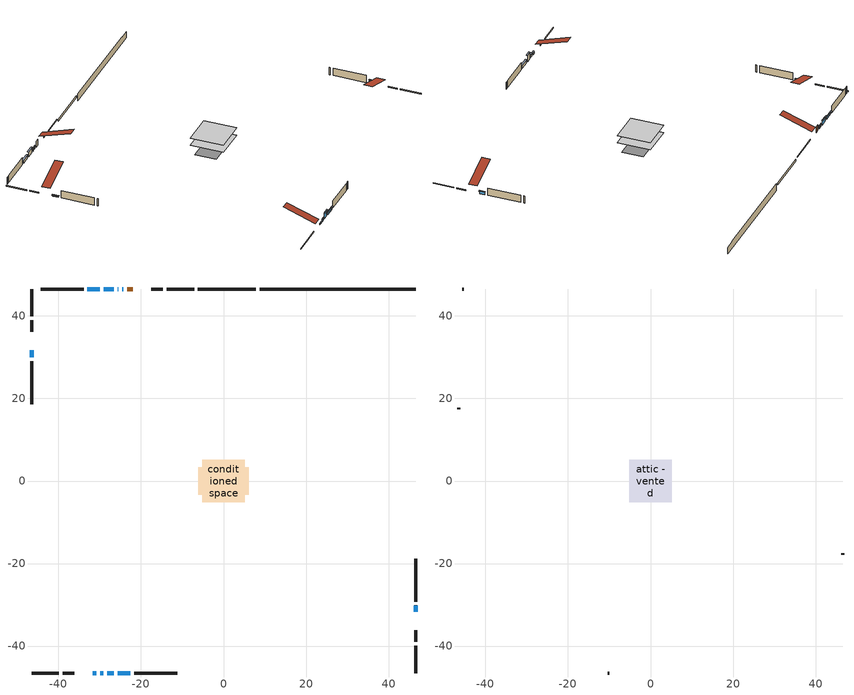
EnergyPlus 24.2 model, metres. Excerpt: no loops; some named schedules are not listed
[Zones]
conditioned space
 floor adiabatic (Floor2 construction): -2.16,-2.16 -2.16,2.16 2.16,2.16 2.16,-2.16 z0.46
 floor adiabatic (AdiabaticFloorConstruction): -5.17,-5.17 -5.17,5.17 5.17,5.17 5.17,-5.17 z0.46
 floor foundation (Slab1 construction): -6.1,-3.35 -6.1,3.35 6.1,3.35 6.1,-3.35 z-1.83
 floor foundation (Slab2 construction): -2.16,-2.16 -2.16,2.16 2.16,2.16 2.16,-2.16 z-0.3
 wall outside (RimJoist1 construction): -7.15,46.53 -13.77,46.53 / -46.53,-46.53 -39.91,-46.53 / -46.53,46.53 -46.53,39.91 / 46.53,-46.53 46.53,-39.91 z0.46:0.76
 wall outside (RimJoist2 construction): -14.7,46.53 -17.47,46.53 / -38.98,-46.53 -36.21,-46.53 / -46.53,38.98 -46.53,36.21 / 46.53,-38.98 46.53,-36.21 z0.46:0.76
 wall outside (AdiabaticWallConstruction 1): -21.98,46.53 -23.31,46.53 z0.46:2.49
 wall outside (AdiabaticWallConstruction): -24.24,46.53 -24.58,46.53 / -25.51,46.53 -25.65,46.53 z0.46:1.68; 46.53,-31.7 46.53,-30.17 / -25.66,-46.53 -22.61,-46.53 / -29.95,46.53 -33,46.53 z0.46:1.32; -31.7,-46.53 -30.83,-46.53 / -46.53,31.7 -46.53,29.97 z0.46:0.82; -29.9,-46.53 -29.14,-46.53 z0.46:1.22; -28.21,-46.53 -26.59,-46.53 z0.46:2.49; -26.58,46.53 -29.02,46.53 z0.46:1.98
 wall outside (Wall1 construction): -33.92,46.53 -44.34,46.53 / -21.68,-46.53 -11.26,-46.53 / -46.53,29.04 -46.53,18.62 / 46.53,-29.24 46.53,-18.82 z0.46:2.9
 wall foundation (FoundationWall1 construction): 8.73,46.53,-1.83 8.73,46.53,0.46 42.75,46.53,0.46 42.75,46.53,0.22 46.53,46.53,0.22 46.53,46.53,-1.83
 wall foundation (FoundationWall2 construction): 7.8,46.53 -6.22,46.53 z-0.3:0.31
 window (WindowConstruction 6): -24.24,46.53 -24.58,46.53 z0.46:1.68
 window (WindowConstruction 5): 46.53,-31.69 46.53,-30.17 z0.46:1.32
 window (WindowConstruction 8): -31.69,-46.53 -30.83,-46.53 z0.46:0.82
 window (WindowConstruction 9): -46.53,31.69 -46.53,29.97 z0.46:0.82
 window (WindowConstruction 7): -25.51,46.53 -25.65,46.53 z0.46:1.68
 window (WindowConstruction): -29.9,-46.53 -29.14,-46.53 z0.46:1.22
 window (WindowConstruction 1): -28.21,-46.53 -26.59,-46.53 z0.46:2.49
 window (WindowConstruction 2): -25.66,-46.53 -22.61,-46.53 z0.46:1.32
 window (WindowConstruction 3): -26.58,46.53 -29.02,46.53 z0.46:1.98
 window (WindowConstruction 4): -29.95,46.53 -32.99,46.53 z0.46:1.32
 door (Door): -21.98,46.53 -23.31,46.53 z0.46:2.49
 ceiling adiabatic (AdiabaticFloorConstruction): 5.17,-5.17 5.17,5.17 -5.17,5.17 -5.17,-5.17 z0.46
attic - vented
 floor to conditioned space (Floor1 construction Reversed): -5.17,-5.17 -5.17,5.17 5.17,5.17 5.17,-5.17 z2.9
 wall outside (Wall2 construction): -45.27,46.53 -45.6,46.53 / -10.34,-46.53 -10.01,-46.53 / -46.53,17.69 -46.53,17.37 / 46.53,-17.9 46.53,-17.57 z0.46:2.9
 roof outside (Roof1 construction): -21.05,46.53,2.9 -21.05,36.46,6.26 -18.4,36.46,6.26 -18.4,46.53,2.9; -32.62,-46.53,2.9 -32.62,-36.46,6.26 -35.28,-36.46,6.26 -35.28,-46.53,2.9; -46.53,32.62,2.9 -36.46,32.62,6.26 -36.46,35.28,6.26 -46.53,35.28,2.9; 46.53,-32.62,2.9 36.46,-32.62,6.26 36.46,-35.28,6.26 46.53,-35.28,2.9
shading: 46.53,-29.97 46.53,-31.9 46.94,-31.9 46.94,-29.97 z1.52; -30.63,-46.53 -31.9,-46.53 -31.9,-46.94 -30.63,-46.94 z1.02; -46.53,29.77 -46.53,31.9 -46.94,31.9 -46.94,29.77 z1.02; -28.94,-46.53 -30.1,-46.53 -30.1,-46.94 -28.94,-46.94 z1.42; -26.39,-46.53 -28.41,-46.53 -28.41,-46.94 -26.39,-46.94 z2.69; -22.41,-46.53 -25.86,-46.53 -25.86,-46.94 -22.41,-46.94 z1.52; -29.22,46.53 -26.38,46.53 -26.38,46.94 -29.22,46.94 z2.19; -33.2,46.53 -29.75,46.53 -29.75,46.94 -33.2,46.94 z1.52
[Building]
Building 1: Terrain=Suburbs
[Site:Location]
London AP_ON: Latitude {deg}=43.03; Longitude {deg}=-81.15; Time Zone {hr}=-5; Elevation {m}=278; Keep Site Location Information=Yes
[Site:GroundTemperature:Shallow]
3.98693, 1.93205, 1.76749, 2.74264, 6.6573, 10.5537, 13.9317, 16.0716, 16.2534, 14.513, 11.2211, 7.44421
[Site:WaterMainsTemperature]
Calculation Method=Schedule; Temperature Schedule=mains temperature schedule
[Material] Roughness=Rough; Thermal Absorptance=0.9
Name | Thickness {m} | Conductivity {W/m-K} | Density {kg/m3} | Specific Heat {J/kg-K} | Solar Absorptance | Visible Absorptance
asphalt or fiberglass shingles | 0.00635 | 0.162714 | 1121.4 | 1465.45 | 0.4 | 0.4
ceiling loosefill ins | 0.0846667 | 0.0480833 | 16.02 | 1046.75 | 0.7 | 0.7
ceiling stud and cavity | 0.1397 | 0.661126 | 65.682 | 1177.47 | 0.7 | 0.7
concrete 4.0 in. | 0.1016 | 1.803125 | 2242.8 | 837.4 | 0.7 | 0.7
concrete 8.0 in. | 0.2032 | 1.803125 | 2242.8 | 837.4 | 0.7 | 0.7
door material | 0.04445 | 0.053851 | 512.64 | 1214.23 | 0.7 | 0.7
exterior vertical ins | 0.00750702 | 0.029427 | 32.04 | 1214.23 | 0.7 | 0.7
exterior vertical ins 1 | 0.00202101 | 0.029427 | 32.04 | 1214.23 | 0.7 | 0.7
floor covering | 0.0127 | 9.015625 | 54.468 | 1339.84 | 0.6 | 0.6
floor covering 1 | 0.0127 | 0.0433444 | 54.468 | 1339.84 | 0.6 | 0.6
floor rigid ins; wall rigid ins | 0.512978 | 0.029427 | 32.04 | 1214.23 | 0.7 | 0.7
floor stud and cavity | 0.0889 | 0.22519 | 50.32683 | 1063.81 | 0.7 | 0.7
floor stud and cavity 1 | 0.1397 | 1.75129 | 37.0049 | 1207.88 | 0.7 | 0.7
furniture material conditioned space 1 | 0.1524 | 0.115458 | 640.8 | 1214.23 | 0.6 | 0.6
gypsum board | 0.0127 | 0.160291 | 801 | 837.4 | 0.6 | 0.6
gypsum board 1 | 0.0127 | 0.160291 | 801 | 837.4 | 0.7 | 0.7
osb sheathing 0.5 in. | 0.0127 | 0.115458 | 512.64 | 1214.23 | 0.7 | 0.7
osb sheathing 0.75 in. | 0.01905 | 0.115458 | 512.64 | 1214.23 | 0.7 | 0.7
osb sheathing 2.0 in. | 0.0508 | 0.115458 | 512.64 | 1214.23 | 0.7 | 0.7
rim joist rigid ins | 0.051816 | 0.029427 | 32.04 | 1214.23 | 0.7 | 0.7
rim joist stud and cavity | 0.0508 | 0.308293 | 125.044 | 1163.47 | 0.6 | 0.6
rim joist stud and cavity 1 | 0.0508 | 0.318503 | 125.044 | 1163.47 | 0.6 | 0.6
wall stud and cavity | 0.1397 | 0.0986797 | 139.0536 | 1170.24 | 0.7 | 0.7
wall stud and cavity 1 | 0.0889 | 6.1454 | 50.32683 | 1063.81 | 0.6 | 0.6
wall stud and cavity 2 | 0.0889 | 0.380278 | 52.3479 | 1209.89 | 0.7 | 0.7
wall stud and cavity 3 | 0.0889 | 0.391764 | 83.0341 | 1211.67 | 0.7 | 0.7
wood siding | 0.0254 | 0.102417 | 544.68 | 1172.36 | 0.4 | 0.4
wood siding 1 | 0.00254 | 0.102417 | 544.68 | 1172.36 | 0.4 | 0.4
wood siding 2; wood siding 3; wood siding 4 | 0.0254 | 0.102417 | 544.68 | 1172.36 | 0.7 | 0.7
[WindowMaterial:SimpleGlazingSystem]
Name | U-Factor {W/m2-K} | Solar Heat Gain Coefficient
WindowMaterial | 2.765186 | 0.46
WindowMaterial 1 | 2.82878 | 0.58
WindowMaterial 2 | 2.78165 | 0.56
WindowMaterial 3 | 2.79471 | 0.65
WindowMaterial 4 | 3.117222 | 0.58
WindowMaterial 5 | 3.14959 | 0.49
WindowMaterial 6 | 5.91307 | 0.46
[Construction]
AdiabaticFloorConstruction: floor stud and cavity 1, floor rigid ins, osb sheathing 0.75 in., floor covering 1
AdiabaticWallConstruction: wood siding 3, wall rigid ins, wall stud and cavity 2, gypsum board
AdiabaticWallConstruction 1: wood siding 4, wall rigid ins, wall stud and cavity 2, gypsum board
Door: door material
Floor1 construction Reversed: gypsum board, ceiling stud and cavity, ceiling loosefill ins
Floor2 construction: floor stud and cavity, floor covering
FoundationWall1 construction; FoundationWall2 construction: concrete 8.0 in., gypsum board 1
furniture construction conditioned space 1: furniture material conditioned space 1
PartitionWallConstruction: gypsum board, wall stud and cavity 3, gypsum board
RimJoist1 construction: wood siding 2, rim joist rigid ins, osb sheathing 2.0 in., rim joist stud and cavity
RimJoist2 construction: wood siding 2, rim joist rigid ins, osb sheathing 2.0 in., rim joist stud and cavity 1
Roof1 construction: asphalt or fiberglass shingles
Slab1 construction; Slab2 construction: concrete 4.0 in.
Wall1 construction: wood siding, osb sheathing 0.5 in., wall stud and cavity, gypsum board
Wall2 construction: wood siding 1, wall stud and cavity 1
WindowConstruction: WindowMaterial
WindowConstruction 1: WindowMaterial 1
WindowConstruction 2; WindowConstruction 4; WindowConstruction 5: WindowMaterial 2
WindowConstruction 3: WindowMaterial 3
WindowConstruction 6: WindowMaterial 4
WindowConstruction 7: WindowMaterial 5
WindowConstruction 8; WindowConstruction 9: WindowMaterial 6
[Zone] Multiplier=1; Part of Total Floor Area=Yes
Name | Volume {m3}
attic - vented | 58.2771
conditioned space | 485.1
[Space]
Name | Zone | Volume {m3}
attic - vented 1 | attic - vented | 58.2771
conditioned space 1 | conditioned space | 485.1
[ZoneInfiltration:EffectiveLeakageArea]
infil attic - vented 1: Zone or Space=attic - vented 1; Schedule=Always On Discrete; Effective Air Leakage Area {cm2}=4666.04; Stack Coefficient=0.000403022; Wind Coefficient=1.35639e-05
[ZoneMixing]
whole house fan mix: Zone or Space=attic - vented; Schedule=Always On Continuous; Design Flow Rate Calculation Method=Flow/Zone; Design Flow Rate {m3/s}=0; Source Zone or Space=conditioned space
[SurfaceProperty:ExposedFoundationPerimeter] Exposed Perimeter Calculation Method=TotalExposedPerimeter
Name | Total Exposed Perimeter {m}
Slab1 | 37.795
Slab2 | 14.021
[InternalMass] Zone or ZoneList=conditioned space; Space or SpaceList=conditioned space 1
Name | Construction | Surface Area {m2}
furniture mass conditioned space 1 | furniture construction conditioned space 1 | 90.4081
partition wall mass | PartitionWallConstruction | 207.3
[Lights]
interior lighting: Zone or ZoneList or Space or SpaceList=conditioned space 1; Schedule=interior lighting schedule; Design Level Calculation Method=LightingLevel; Lighting Level {W}=343.2; Return Air Fraction=0; Fraction Radiant=0.6; Fraction Visible=0.2; Fraction Replaceable=1
[People]
occupants: Zone or ZoneList or Space or SpaceList=conditioned space 1; Number of People Schedule=occupants schedule; Number of People Calculation Method=People; Number of People=3; Fraction Radiant=0.314171; Sensible Heat Fraction=0.56303; Activity Level Schedule=occupants activity schedule; Carbon Dioxide Generation Rate {m3/s-W}=0; Enable ASHRAE 55 Comfort Warnings=No; Mean Radiant Temperature Calculation Type=EnclosureAveraged
[ElectricEquipment] Zone or ZoneList or Space or SpaceList=conditioned space 1; Design Level Calculation Method=EquipmentLevel
Name | Schedule | Design Level {W} | Fraction Latent | Fraction Radiant | Fraction Lost
clothes dryer | clothes dryer schedule | 140.772 | 0.015 | 0.081 | 0.85
clothes washer | clothes washer schedule | 32.1985 | 0.03 | 0.162 | 0.7
cooking range | cooking range schedule | 215.147 | 0.08 | 0.432 | 0.2
dishwasher | dishwasher schedule | 66.8632 | 0.3 | 0.18 | 0.4
fridge | fridge schedule | 72.9452 | 0 | 0.6 | 0
mech vent bath fan 0 | mech vent bath fan 0 schedule | 50.2 | 0 | 0 | 1
mech vent bath fan 1 | mech vent bath fan 1 schedule | 50.2 | 0 | 0 | 1
mech vent house fan | mech vent house fan schedule | 0 | 0 | 0 | 1
mech vent house fan cfis | mech vent house fan cfis schedule | 0 | 0 | 0 | 0
mech vent range fan 0 | mech vent range fan 0 schedule | 57 | 0 | 0 | 1
misc plug loads | misc plug loads schedule | 494.7 | 0.045 | 0.513 | 0.1
whole house fan | Always On Discrete | 0 | 0 | 0 | 1
[OtherEquipment] Zone or ZoneList or Space or SpaceList=conditioned space 1; Design Level Calculation Method=EquipmentLevel
Name | Fuel Type | Schedule | Design Level {W} | Fraction Latent | Fraction Radiant | Fraction Lost
clothes dryer 1 | Electricity | clothes dryer schedule | 0 | 0.015 | 0.081 | 0.85
cooking range 1 | Electricity | cooking range schedule | 0 | 0.08 | 0.432 | 0.2
general water use latent | None | general water use schedule | 62.594 | 1 | 0 | 0
general water use sensible | None | general water use schedule | -61.6891 | 0 | 0.6 | 0
mech vent house fan latent load | None | Always On Discrete | 0 | 1 | 0 | 0
mech vent house fan sensible load | None | Always On Discrete | 0 | 0 | 0 | 0
water heater energy adjustment1 | NaturalGas | Always On Discrete | 0.01 | 0 | 0 | 1
[ZoneInfiltration:DesignFlowRate] Zone or ZoneList or Space or SpaceList=conditioned space 1; Schedule=Always On Discrete; Design Flow Rate Calculation Method=Flow/Zone; Design Flow Rate {m3/s}=0
infil flow; natural vent flow; whole house fan flow
[AvailabilityManager:Scheduled]
central ac and furnace airloop Availability Manager: Schedule=Always On Discrete
[Foundation:Kiva] Initial Indoor Air Temperature {C}=18; Wall Depth Below Slab {m}=0.2032; Custom Block X Position 1 {m}=0.2159; Custom Block Z Position 1 {m}=0
Name | Wall Height Above Grade {m} | Custom Block Material Name 1 | Custom Block Depth 1 {m}
Foundation Kiva 1 | 0.460004 | exterior vertical ins | 2.28999
Foundation Kiva 2 | 0.309982 | exterior vertical ins 1 | 0.609996
[Foundation:Kiva:Settings]
Soil Conductivity {W/m-K}=0.849921; Soil Density {kg/m3}=1842.3; Soil Specific Heat {J/kg-K}=418.7; Ground Solar Absorptivity=0.9; Ground Thermal Absorptivity=0.9; Ground Surface Roughness {m}=0.03; Far-Field Width {m}=40; Deep-Ground Boundary Condition=ZeroFlux; Deep-Ground Depth {m}=40; Minimum Cell Dimension {m}=0.2; Maximum Cell Growth Coefficient=3; Simulation Timestep=Timestep
[Exterior:Lights]
exterior lighting: Schedule=exterior lighting schedule; Design Level {W}=75.6
[EnergyManagementSystem:GlobalVariable]
central_ac_and_furnace_airloop_Fan_RTF
infil_program_Qfan
infil_program_Qinf
natural_vent_program_Qnv
natural_vent_program_Qwhf
[EnergyManagementSystem:Sensor]
Name | Output:Variable or Output:Meter Index Key | Output:Variable or Output:Meter
airflow_gain | infil flow | Infiltration Sensible Heat Gain Energy
airflow_gain_1 | natural vent flow | Infiltration Sensible Heat Gain Energy
airflow_gain_2 | whole house fan flow | Infiltration Sensible Heat Gain Energy
airflow_loss | infil flow | Infiltration Sensible Heat Loss Energy
airflow_loss_1 | natural vent flow | Infiltration Sensible Heat Loss Energy
airflow_loss_2 | whole house fan flow | Infiltration Sensible Heat Loss Energy
clg_load_cond |  | Cooling:EnergyTransfer:Zone:CONDITIONED SPACE
clg_sp_s; clg_sp_s_1 | cooling setpoint | Schedule Value
clothes_dryer_exhaust_0_sch_s | clothes dryer exhaust 0 schedule | Schedule Value
cool_season | cooling season schedule | Schedule Value
htg_load_cond |  | Heating:EnergyTransfer:Zone:CONDITIONED SPACE
htg_sp_s; htg_sp_s_1 | heating setpoint | Schedule Value
ig_ee_conv | clothes dryer | Electric Equipment Convective Heating Energy
ig_ee_conv_2 | cooking range | Electric Equipment Convective Heating Energy
ig_ee_conv_4 | fridge | Electric Equipment Convective Heating Energy
ig_ee_conv_5 | misc plug loads | Electric Equipment Convective Heating Energy
ig_ee_conv_6 | whole house fan | Electric Equipment Convective Heating Energy
ig_ee_rad | clothes dryer | Electric Equipment Radiant Heating Energy
ig_ee_rad_2 | cooking range | Electric Equipment Radiant Heating Energy
ig_ee_rad_4 | fridge | Electric Equipment Radiant Heating Energy
ig_ee_rad_5 | misc plug loads | Electric Equipment Radiant Heating Energy
ig_ee_rad_6 | whole house fan | Electric Equipment Radiant Heating Energy
ig_lgt_conv | interior lighting | Lights Convective Heating Energy
ig_lgt_rad | interior lighting | Lights Radiant Heating Energy
ig_lgt_vis | interior lighting | Lights Visible Radiation Heating Energy
ig_oe_conv | clothes dryer 1 | Other Equipment Convective Heating Energy
ig_oe_conv_1 | cooking range 1 | Other Equipment Convective Heating Energy
ig_oe_conv_2 | general water use latent | Other Equipment Convective Heating Energy
ig_oe_conv_3 | general water use sensible | Other Equipment Convective Heating Energy
ig_oe_conv_4 | water heater energy adjustment1 | Other Equipment Convective Heating Energy
ig_oe_rad | clothes dryer 1 | Other Equipment Radiant Heating Energy
ig_oe_rad_1 | cooking range 1 | Other Equipment Radiant Heating Energy
ig_oe_rad_2 | general water use latent | Other Equipment Radiant Heating Energy
ig_oe_rad_3 | general water use sensible | Other Equipment Radiant Heating Energy
ig_oe_rad_4 | water heater energy adjustment1 | Other Equipment Radiant Heating Energy
ig_ppl_conv | occupants | People Convective Heating Energy
ig_ppl_rad | occupants | People Radiant Heating Energy
im_conv | furniture mass conditioned space 1 | Surface Inside Face Convection Heat Gain Energy
im_conv_1 | partition wall mass | Surface Inside Face Convection Heat Gain Energy
im_ig | furniture mass conditioned space 1 | Surface Inside Face Internal Gains Radiation Heat Gain Energy
im_ig_1 | partition wall mass | Surface Inside Face Internal Gains Radiation Heat Gain Energy
im_lgt | furniture mass conditioned space 1 | Surface Inside Face Lights Radiation Heat Gain Energy
im_lgt_1 | partition wall mass | Surface Inside Face Lights Radiation Heat Gain Energy
im_sol | furniture mass conditioned space 1 | Surface Inside Face Solar Radiation Heat Gain Energy
im_sol_1 | partition wall mass | Surface Inside Face Solar Radiation Heat Gain Energy
im_surf | furniture mass conditioned space 1 | Surface Inside Face Net Surface Thermal Radiation Heat Gain Energy
im_surf_1 | partition wall mass | Surface Inside Face Net Surface Thermal Radiation Heat Gain Energy
mech_vent_bath_fan_0_sch_s | mech vent bath fan 0 schedule | Schedule Value
mech_vent_bath_fan_1_sch_s | mech vent bath fan 1 schedule | Schedule Value
mech_vent_range_fan_0_sch_s | mech vent range fan 0 schedule | Schedule Value
mv_conv | mech vent bath fan 0 | Electric Equipment Convective Heating Energy
mv_conv_1 | mech vent bath fan 1 | Electric Equipment Convective Heating Energy
mv_conv_2 | mech vent house fan | Electric Equipment Convective Heating Energy
mv_conv_3 | mech vent house fan cfis | Electric Equipment Convective Heating Energy
mv_conv_4 | mech vent range fan 0 | Electric Equipment Convective Heating Energy
mv_conv_5 | mech vent house fan latent load | Other Equipment Convective Heating Energy
mv_conv_6 | mech vent house fan sensible load | Other Equipment Convective Heating Energy
mv_rad | mech vent bath fan 0 | Electric Equipment Radiant Heating Energy
mv_rad_1 | mech vent bath fan 1 | Electric Equipment Radiant Heating Energy
mv_rad_2 | mech vent house fan | Electric Equipment Radiant Heating Energy
mv_rad_3 | mech vent house fan cfis | Electric Equipment Radiant Heating Energy
mv_rad_4 | mech vent range fan 0 | Electric Equipment Radiant Heating Energy
mv_rad_5 | mech vent house fan latent load | Other Equipment Radiant Heating Energy
mv_rad_6 | mech vent house fan sensible load | Other Equipment Radiant Heating Energy
natural_vent_s | natural vent schedule | Schedule Value
out_pb_s |  | Site Outdoor Air Barometric Pressure
out_wt_s |  | Site Outdoor Air Humidity Ratio
site_vw_s |  | Site Wind Speed
ss_back_out | Window1 | Surface Window Shortwave from Zone Back Out Window Heat Transfer Rate
ss_back_out_1 | Window10 | Surface Window Shortwave from Zone Back Out Window Heat Transfer Rate
ss_back_out_2 | Window11 | Surface Window Shortwave from Zone Back Out Window Heat Transfer Rate
ss_back_out_3 | Window12 | Surface Window Shortwave from Zone Back Out Window Heat Transfer Rate
ss_back_out_4 | Window2 | Surface Window Shortwave from Zone Back Out Window Heat Transfer Rate
ss_back_out_5 | Window3 | Surface Window Shortwave from Zone Back Out Window Heat Transfer Rate
ss_back_out_6 | Window4 | Surface Window Shortwave from Zone Back Out Window Heat Transfer Rate
ss_back_out_7 | Window5 | Surface Window Shortwave from Zone Back Out Window Heat Transfer Rate
ss_back_out_8 | Window7 | Surface Window Shortwave from Zone Back Out Window Heat Transfer Rate
ss_back_out_9 | Window8 | Surface Window Shortwave from Zone Back Out Window Heat Transfer Rate
ss_conv | Door1 | Surface Inside Face Convection Heat Gain Energy
ss_conv_1 | Window1 | Surface Inside Face Convection Heat Gain Energy
ss_conv_10 | Window8 | Surface Inside Face Convection Heat Gain Energy
ss_conv_2 | Window10 | Surface Inside Face Convection Heat Gain Energy
ss_conv_3 | Window11 | Surface Inside Face Convection Heat Gain Energy
ss_conv_4 | Window12 | Surface Inside Face Convection Heat Gain Energy
ss_conv_5 | Window2 | Surface Inside Face Convection Heat Gain Energy
ss_conv_6 | Window3 | Surface Inside Face Convection Heat Gain Energy
ss_conv_7 | Window4 | Surface Inside Face Convection Heat Gain Energy
ss_conv_8 | Window5 | Surface Inside Face Convection Heat Gain Energy
ss_conv_9 | Window7 | Surface Inside Face Convection Heat Gain Energy
ss_ig | Door1 | Surface Inside Face Internal Gains Radiation Heat Gain Energy
ss_ig_1 | Window1 | Surface Inside Face Internal Gains Radiation Heat Gain Energy
ss_ig_10 | Window8 | Surface Inside Face Internal Gains Radiation Heat Gain Energy
ss_ig_2 | Window10 | Surface Inside Face Internal Gains Radiation Heat Gain Energy
ss_ig_3 | Window11 | Surface Inside Face Internal Gains Radiation Heat Gain Energy
ss_ig_4 | Window12 | Surface Inside Face Internal Gains Radiation Heat Gain Energy
ss_ig_5 | Window2 | Surface Inside Face Internal Gains Radiation Heat Gain Energy
ss_ig_6 | Window3 | Surface Inside Face Internal Gains Radiation Heat Gain Energy
ss_ig_7 | Window4 | Surface Inside Face Internal Gains Radiation Heat Gain Energy
ss_ig_8 | Window5 | Surface Inside Face Internal Gains Radiation Heat Gain Energy
ss_ig_9 | Window7 | Surface Inside Face Internal Gains Radiation Heat Gain Energy
ss_lgt | Door1 | Surface Inside Face Lights Radiation Heat Gain Energy
ss_sol | Door1 | Surface Inside Face Solar Radiation Heat Gain Energy
ss_surf | Door1 | Surface Inside Face Net Surface Thermal Radiation Heat Gain Energy
ss_surf_1 | Window1 | Surface Inside Face Net Surface Thermal Radiation Heat Gain Energy
ss_surf_10 | Window8 | Surface Inside Face Net Surface Thermal Radiation Heat Gain Energy
ss_surf_2 | Window10 | Surface Inside Face Net Surface Thermal Radiation Heat Gain Energy
ss_surf_3 | Window11 | Surface Inside Face Net Surface Thermal Radiation Heat Gain Energy
ss_surf_4 | Window12 | Surface Inside Face Net Surface Thermal Radiation Heat Gain Energy
ss_surf_5 | Window2 | Surface Inside Face Net Surface Thermal Radiation Heat Gain Energy
ss_surf_6 | Window3 | Surface Inside Face Net Surface Thermal Radiation Heat Gain Energy
ss_surf_7 | Window4 | Surface Inside Face Net Surface Thermal Radiation Heat Gain Energy
ss_surf_8 | Window5 | Surface Inside Face Net Surface Thermal Radiation Heat Gain Energy
ss_surf_9 | Window7 | Surface Inside Face Net Surface Thermal Radiation Heat Gain Energy
ss_trans_in | Window1 | Surface Window Transmitted Solar Radiation Rate
ss_trans_in_1 | Window10 | Surface Window Transmitted Solar Radiation Rate
ss_trans_in_2 | Window11 | Surface Window Transmitted Solar Radiation Rate
ss_trans_in_3 | Window12 | Surface Window Transmitted Solar Radiation Rate
ss_trans_in_4 | Window2 | Surface Window Transmitted Solar Radiation Rate
ss_trans_in_5 | Window3 | Surface Window Transmitted Solar Radiation Rate
ss_trans_in_6 | Window4 | Surface Window Transmitted Solar Radiation Rate
ss_trans_in_7 | Window5 | Surface Window Transmitted Solar Radiation Rate
ss_trans_in_8 | Window7 | Surface Window Transmitted Solar Radiation Rate
ss_trans_in_9 | Window8 | Surface Window Transmitted Solar Radiation Rate
ss_trans_out | Window1 | Surface Inside Face Initial Transmitted Diffuse Transmitted Out Window Solar Radiation Rate
ss_trans_out_1 | Window10 | Surface Inside Face Initial Transmitted Diffuse Transmitted Out Window Solar Radiation Rate
ss_trans_out_2 | Window11 | Surface Inside Face Initial Transmitted Diffuse Transmitted Out Window Solar Radiation Rate
ss_trans_out_3 | Window12 | Surface Inside Face Initial Transmitted Diffuse Transmitted Out Window Solar Radiation Rate
ss_trans_out_4 | Window2 | Surface Inside Face Initial Transmitted Diffuse Transmitted Out Window Solar Radiation Rate
ss_trans_out_5 | Window3 | Surface Inside Face Initial Transmitted Diffuse Transmitted Out Window Solar Radiation Rate
ss_trans_out_6 | Window4 | Surface Inside Face Initial Transmitted Diffuse Transmitted Out Window Solar Radiation Rate
ss_trans_out_7 | Window5 | Surface Inside Face Initial Transmitted Diffuse Transmitted Out Window Solar Radiation Rate
ss_trans_out_8 | Window7 | Surface Inside Face Initial Transmitted Diffuse Transmitted Out Window Solar Radiation Rate
ss_trans_out_9 | Window8 | Surface Inside Face Initial Transmitted Diffuse Transmitted Out Window Solar Radiation Rate
s_conv | Floor1 | Surface Inside Face Convection Heat Gain Energy
s_conv_1 | Floor2 | Surface Inside Face Convection Heat Gain Energy
s_conv_10 | RimJoist2:0 | Surface Inside Face Convection Heat Gain Energy
s_conv_11 | RimJoist2:180 | Surface Inside Face Convection Heat Gain Energy
s_conv_12 | RimJoist2:270 | Surface Inside Face Convection Heat Gain Energy
s_conv_13 | RimJoist2:90 | Surface Inside Face Convection Heat Gain Energy
s_conv_14 | Slab1 | Surface Inside Face Convection Heat Gain Energy
s_conv_15 | Slab2 | Surface Inside Face Convection Heat Gain Energy
s_conv_16 | Wall1:0 | Surface Inside Face Convection Heat Gain Energy
s_conv_17 | Wall1:180 | Surface Inside Face Convection Heat Gain Energy
s_conv_18 | Wall1:270 | Surface Inside Face Convection Heat Gain Energy
